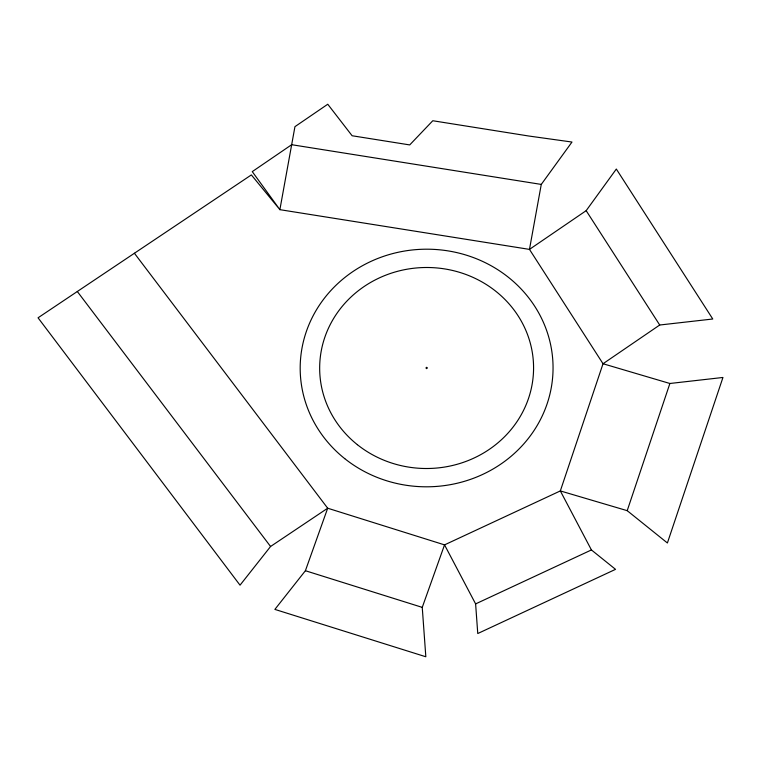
<?xml version="1.0" encoding="UTF-8"?>
<svg xmlns="http://www.w3.org/2000/svg" width="761" height="761" viewBox="0 0 761 761"><rect width="100%" height="100%" fill="white"/><g stroke="black" fill="none" stroke-linecap="round" stroke-linejoin="round"><path stroke-width="1.14" d="M541.271 184.419L291.672 144.704L252.262 171.625L279.877 209.665L251.358 174.916L38.05 317.803L240.029 585.18L270.564 546.493L327.687 508.215L305.399 570.721L274.873 609.399L425.827 656.762L422.25 607.373L444.538 544.876L475.615 603.901L477.765 633.533L615.535 569.342L591.421 549.946L560.334 490.921L603.026 363.739L659.711 325.014L712.772 319.002L616.324 169.047L586.17 210.664L529.475 249.389L279.877 209.665L294.945 126.659L327.763 104.238L352.115 135.753L409.722 144.923L432.79 120.742L528.79 136.019L571.987 142.041L541.271 184.419L529.475 249.389L603.026 363.739L669.889 383.487L722.95 377.466L667.397 542.983L627.207 510.669L560.334 490.921L444.538 544.876L327.687 508.215L134.412 253.261M627.207 510.669L669.889 383.487M475.615 603.901L591.421 549.946M305.399 570.721L422.25 607.373M77.318 291.501L270.564 546.493M586.17 210.664L659.711 325.014M426.721 367.363L425.941 367.905L426.512 368.638L427.302 368.105L426.721 367.363M344.752 458.645A126.44 118.811 -0.6 0 0 550.993 389.204A126.44 118.811 -0.6 0 0 384.105 256.162A126.44 118.811 -0.6 0 0 344.752 458.645M357.366 444.681A106.959 100.509 -0.6 0 0 531.834 385.941A106.959 100.509 -0.6 0 0 390.659 273.389A106.959 100.509 -0.6 0 0 357.366 444.681"/></g></svg>
